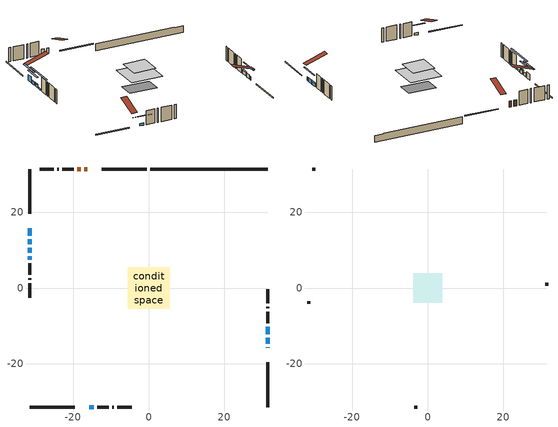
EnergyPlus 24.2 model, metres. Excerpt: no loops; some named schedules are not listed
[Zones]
conditioned space
 floor outside (Floor1 construction): -0.37,-0.37 -0.37,0.37 0.37,0.37 0.37,-0.37 z0.61
 floor adiabatic (AdiabaticFloorConstruction): -5.5,-5.5 -5.5,5.5 5.5,5.5 5.5,-5.5 z3.05
 floor foundation (Slab1 construction): -4.88,-2.9 -4.88,2.9 4.88,2.9 4.88,-2.9 z-1.83
 wall outside (RimJoist1 construction): -0.52,31.49 -12.37,31.49 / -31.49,-31.49 -19.65,-31.49 / -31.49,31.49 -31.49,19.65 / 31.49,-31.49 31.49,-19.65 z0.61:0.91
 wall outside (AdiabaticWallConstruction 1): -16.23,31.49 -17.06,31.49 / -17.99,31.49 -18.88,31.49 z0.61:2.64
 wall outside (AdiabaticWallConstruction): 31.49,-15.79 31.49,-15.7 z0.61:1.83; 31.49,-14.77 31.49,-13.14 z0.61:1.98; -31.49,15.79 -31.49,13.86 z0.61:2.64; -31.49,12.93 -31.49,11.61 / 31.49,-12.22 31.49,-10.29 / -31.49,10.69 -31.49,9.36 z0.61:1.78; -15.79,-31.49 -14.52,-31.49 z0.61:1.43; -31.49,8.44 -31.49,7.47 z0.61:1.12
 wall outside (Wall1 construction): -19.81,31.49 -22.84,31.49 / -13.59,-31.49 -10.56,-31.49 / -31.49,6.54 -31.49,3.51 / 31.49,-9.36 31.49,-6.32 z0.61:5.49
 wall outside (Wall2 construction): -23.77,31.49 -24.17,31.49 / -9.63,-31.49 -9.22,-31.49 / -31.49,2.58 -31.49,2.17 / 31.49,-5.39 31.49,-4.99 z0.61:5.49
 wall outside (Wall3 construction): -25.1,31.49 -28.87,31.49 / -8.3,-31.49 -4.53,-31.49 / -31.49,1.25 -31.49,-2.52 / 31.49,-4.06 31.49,-0.29 z0.61:5.49
 wall foundation (FoundationWall1 construction): 0.4,31.49,-1.83 0.4,31.49,0.61 28.38,31.49,0.61 28.38,31.49,0.45 31.49,31.49,0.45 31.49,31.49,-1.83
 window (WindowConstruction 6): 31.49,-15.79 31.49,-15.7 z0.61:1.83
 window (WindowConstruction): 31.49,-14.77 31.49,-13.14 z0.61:1.98
 window (WindowConstruction 1): -31.49,15.79 -31.49,13.86 z0.61:2.64
 window (WindowConstruction 2): -31.49,12.93 -31.49,11.61 z0.61:1.78
 window (WindowConstruction 3): 31.49,-12.22 31.49,-10.29 z0.61:1.78
 window (WindowConstruction 4): -15.79,-31.49 -14.52,-31.49 z0.61:1.42
 window (WindowConstruction 5): -31.49,10.68 -31.49,9.36 z0.61:1.78
 window (WindowConstruction 7): -31.49,8.44 -31.49,7.47 z0.61:1.12
 door (Door): -16.23,31.49 -17.06,31.49 z0.61:2.64
 door (Door 1): -17.99,31.49 -18.88,31.49 z0.61:2.64
 ceiling adiabatic (AdiabaticFloorConstruction): 5.5,-5.5 5.5,5.5 -5.5,5.5 -5.5,-5.5 z3.05
attic - vented
 floor to conditioned space (Floor2 construction Reversed): -3.89,-3.89 -3.89,3.89 3.89,3.89 3.89,-3.89 z5.49
 wall outside (Wall4 construction): -29.8,31.49 -30.56,31.49 / -3.6,-31.49 -2.83,-31.49 / -31.49,-3.45 -31.49,-4.22 / 31.49,0.64 31.49,1.4 z0.61:5.49
 roof outside (Roof1 construction): -15.3,31.49,5.49 -15.3,23.92,8.01 -13.3,23.92,8.01 -13.3,31.49,5.49; -16.72,-31.49,5.49 -16.72,-23.92,8.01 -18.72,-23.92,8.01 -18.72,-31.49,5.49; -31.49,16.72,5.49 -23.92,16.72,8.01 -23.92,18.72,8.01 -31.49,18.72,5.49; 31.49,-16.72,5.49 23.92,-16.72,8.01 23.92,-18.72,8.01 31.49,-18.72,5.49
shading: 31.49,-10.5 31.49,-17.41 31.9,-17.41 31.9,-10.5 z4.62; -31.49,11.22 -31.49,18.43 -31.9,18.43 -31.9,11.22 z5.28; -31.49,8.97 -31.49,15.57 -31.9,15.57 -31.9,8.97 z4.42; 31.49,-10.09 31.49,-12.42 31.9,-12.42 31.9,-10.09 z1.98; -11.88,-31.49 -18.43,-31.49 -18.43,-31.9 -11.88,-31.9 z4.06; -31.49,9.16 -31.49,10.89 -31.9,10.89 -31.9,9.16 z1.98; -31.49,2.39 -31.49,13.52 -31.9,13.52 -31.9,2.39 z6.2
[Building]
Building 1: Terrain=Suburbs
[Site:Location]
Edmonton Intl AP_AB: Latitude {deg}=53.31; Longitude {deg}=-113.58; Time Zone {hr}=-7; Elevation {m}=723; Keep Site Location Information=Yes
[Site:GroundTemperature:Shallow]
-1.56185, -3.61833, -3.78302, -2.80711, 1.11059, 5.01004, 8.39065, 10.5322, 10.7141, 8.97234, 5.67794, 1.89811
[Site:WaterMainsTemperature]
Calculation Method=Schedule; Temperature Schedule=mains temperature schedule
[Material] Roughness=Rough; Thermal Absorptance=0.9
Name | Thickness {m} | Conductivity {W/m-K} | Density {kg/m3} | Specific Heat {J/kg-K} | Solar Absorptance | Visible Absorptance
asphalt or fiberglass shingles | 0.00635 | 0.162714 | 1121.4 | 1465.45 | 0.4 | 0.4
ceiling loosefill ins | 0.0846667 | 0.0480833 | 16.02 | 1046.75 | 0.7 | 0.7
ceiling stud and cavity | 0.1397 | 0.0936684 | 65.682 | 1177.47 | 0.7 | 0.7
concrete 4.0 in. | 0.1016 | 1.803125 | 2242.8 | 837.4 | 0.7 | 0.7
concrete 8.0 in. | 0.2032 | 1.803125 | 2242.8 | 837.4 | 0.7 | 0.7
door material | 0.04445 | 0.053851 | 512.64 | 1214.23 | 0.7 | 0.7
door material 1 | 0.04445 | 0.188738 | 512.64 | 1214.23 | 0.7 | 0.7
exterior vertical ins | 0.0460229 | 0.029427 | 32.04 | 1214.23 | 0.7 | 0.7
floor covering | 0.0127 | 0.0433444 | 54.468 | 1339.84 | 0.6 | 0.6
floor rigid ins | 0.051816 | 0.029427 | 32.04 | 1214.23 | 0.7 | 0.7
floor rigid ins 1; wall rigid ins | 0.512978 | 0.029427 | 32.04 | 1214.23 | 0.7 | 0.7
floor stud and cavity | 0.1397 | 0.100785 | 92.3553 | 1139.71 | 0.7 | 0.7
floor stud and cavity 1 | 0.1397 | 1.75129 | 37.0049 | 1207.88 | 0.7 | 0.7
furniture material conditioned space 1 | 0.1524 | 0.115458 | 640.8 | 1214.23 | 0.6 | 0.6
gypsum board | 0.0127 | 0.160291 | 801 | 837.4 | 0.6 | 0.6
gypsum board 1 | 0.0127 | 0.160291 | 801 | 837.4 | 0.7 | 0.7
osb sheathing 0.5 in. | 0.0127 | 0.115458 | 512.64 | 1214.23 | 0.7 | 0.7
osb sheathing 0.75 in. | 0.01905 | 0.115458 | 512.64 | 1214.23 | 0.7 | 0.7
osb sheathing 2.0 in. | 0.0508 | 0.115458 | 512.64 | 1214.23 | 0.7 | 0.7
rim joist stud and cavity | 0.0508 | 0.0314757 | 125.044 | 1163.47 | 0.6 | 0.6
wall stud and cavity | 0.1397 | 0.101197 | 139.0536 | 1170.24 | 0.7 | 0.7
wall stud and cavity 1 | 0.1397 | 0.121499 | 139.0536 | 1170.24 | 0.7 | 0.7
wall stud and cavity 2 | 0.1397 | 0.100811 | 139.0536 | 1170.24 | 0.7 | 0.7
wall stud and cavity 3 | 0.0889 | 6.1454 | 50.32683 | 1063.81 | 0.6 | 0.6
wall stud and cavity 4 | 0.0889 | 0.380278 | 52.3479 | 1209.89 | 0.7 | 0.7
wall stud and cavity 5 | 0.0889 | 0.391764 | 83.0341 | 1211.67 | 0.7 | 0.7
wood siding | 0.0254 | 0.102417 | 544.68 | 1172.36 | 0.4 | 0.4
wood siding 1 | 0.00254 | 0.102417 | 544.68 | 1172.36 | 0.4 | 0.4
wood siding 2; wood siding 3; wood siding 4 | 0.0254 | 0.102417 | 544.68 | 1172.36 | 0.7 | 0.7
[WindowMaterial:SimpleGlazingSystem]
Name | U-Factor {W/m2-K} | Solar Heat Gain Coefficient
WindowMaterial | 2.95483 | 0.6
WindowMaterial 1 | 2.97357 | 0.6
WindowMaterial 2 | 2.97981 | 0.57
WindowMaterial 3 | 2.949721 | 0.6
WindowMaterial 4 | 2.09348 | 0.43
WindowMaterial 5 | 3.276206 | 0.41
WindowMaterial 6 | 5.11758 | 0.5
[Construction]
AdiabaticFloorConstruction: floor stud and cavity 1, floor rigid ins 1, osb sheathing 0.75 in., floor covering
AdiabaticWallConstruction: wood siding 3, wall rigid ins, wall stud and cavity 4, gypsum board
AdiabaticWallConstruction 1: wood siding 4, wall rigid ins, wall stud and cavity 4, gypsum board
Door: door material
Door 1: door material 1
Floor1 construction: floor stud and cavity, floor rigid ins, osb sheathing 0.75 in., floor covering
Floor2 construction Reversed: gypsum board, ceiling stud and cavity, ceiling loosefill ins
FoundationWall1 construction: concrete 8.0 in., gypsum board 1
furniture construction conditioned space 1: furniture material conditioned space 1
PartitionWallConstruction: gypsum board, wall stud and cavity 5, gypsum board
RimJoist1 construction: wood siding 2, osb sheathing 2.0 in., rim joist stud and cavity
Roof1 construction: asphalt or fiberglass shingles
Slab1 construction: concrete 4.0 in.
Wall1 construction: wood siding, osb sheathing 0.5 in., wall stud and cavity, gypsum board
Wall2 construction: wood siding, osb sheathing 0.5 in., wall stud and cavity 1, gypsum board
Wall3 construction: wood siding, osb sheathing 0.5 in., wall stud and cavity 2, gypsum board
Wall4 construction: wood siding 1, wall stud and cavity 3
WindowConstruction: WindowMaterial
WindowConstruction 1: WindowMaterial 1
WindowConstruction 2; WindowConstruction 5: WindowMaterial 2
WindowConstruction 3: WindowMaterial 3
WindowConstruction 4: WindowMaterial 4
WindowConstruction 6: WindowMaterial 5
WindowConstruction 7: WindowMaterial 6
[Zone] Multiplier=1; Part of Total Floor Area=Yes
Name | Volume {m3}
attic - vented | 24.7956
conditioned space | 459.6
[Space]
Name | Zone | Volume {m3}
attic - vented 1 | attic - vented | 24.7956
conditioned space 1 | conditioned space | 459.6
[ZoneInfiltration:EffectiveLeakageArea]
infil attic - vented 1: Zone or Space=attic - vented 1; Schedule=Always On Discrete; Effective Air Leakage Area {cm2}=2104; Stack Coefficient=0.000514716; Wind Coefficient=1.53287e-05
[ZoneMixing]
whole house fan mix: Zone or Space=attic - vented; Schedule=Always On Continuous; Design Flow Rate Calculation Method=Flow/Zone; Design Flow Rate {m3/s}=0; Source Zone or Space=conditioned space
[SurfaceProperty:ExposedFoundationPerimeter]
Slab1: Exposed Perimeter Calculation Method=TotalExposedPerimeter; Total Exposed Perimeter {m}=31.089
[InternalMass] Zone or ZoneList=conditioned space; Space or SpaceList=conditioned space 1
Name | Construction | Surface Area {m2}
furniture mass conditioned space 1 | furniture construction conditioned space 1 | 71.216
partition wall mass | PartitionWallConstruction | 178.04
[Lights]
interior lighting: Zone or ZoneList or Space or SpaceList=conditioned space 1; Schedule=interior lighting schedule; Design Level Calculation Method=LightingLevel; Lighting Level {W}=343.2; Return Air Fraction=0; Fraction Radiant=0.6; Fraction Visible=0.2; Fraction Replaceable=1
[People]
occupants: Zone or ZoneList or Space or SpaceList=conditioned space 1; Number of People Schedule=occupants schedule; Number of People Calculation Method=People; Number of People=3; Fraction Radiant=0.314171; Sensible Heat Fraction=0.56303; Activity Level Schedule=occupants activity schedule; Carbon Dioxide Generation Rate {m3/s-W}=0; Enable ASHRAE 55 Comfort Warnings=No; Mean Radiant Temperature Calculation Type=EnclosureAveraged
[ElectricEquipment] Zone or ZoneList or Space or SpaceList=conditioned space 1; Design Level Calculation Method=EquipmentLevel
Name | Schedule | Design Level {W} | Fraction Latent | Fraction Radiant | Fraction Lost
clothes dryer | clothes dryer schedule | 140.772 | 0.015 | 0.081 | 0.85
clothes washer | clothes washer schedule | 32.1985 | 0.03 | 0.162 | 0.7
cooking range | cooking range schedule | 215.147 | 0.08 | 0.432 | 0.2
dishwasher | dishwasher schedule | 66.8632 | 0.3 | 0.18 | 0.4
fridge | fridge schedule | 72.9452 | 0 | 0.6 | 0
mech vent bath fan 0 | mech vent bath fan 0 schedule | 50.2 | 0 | 0 | 1
mech vent bath fan 1 | mech vent bath fan 1 schedule | 50.2 | 0 | 0 | 1
mech vent house fan | mech vent house fan schedule | 0 | 0 | 0 | 1
mech vent house fan cfis | mech vent house fan cfis schedule | 0 | 0 | 0 | 0
mech vent range fan 0 | mech vent range fan 0 schedule | 57 | 0 | 0 | 1
misc plug loads | misc plug loads schedule | 494.7 | 0.045 | 0.513 | 0.1
whole house fan | Always On Discrete | 0 | 0 | 0 | 1
[OtherEquipment] Zone or ZoneList or Space or SpaceList=conditioned space 1; Design Level Calculation Method=EquipmentLevel
Name | Fuel Type | Schedule | Design Level {W} | Fraction Latent | Fraction Radiant | Fraction Lost
clothes dryer 1 | Electricity | clothes dryer schedule | 0 | 0.015 | 0.081 | 0.85
cooking range 1 | Electricity | cooking range schedule | 0 | 0.08 | 0.432 | 0.2
general water use latent | None | general water use schedule | 62.594 | 1 | 0 | 0
general water use sensible | None | general water use schedule | -61.6891 | 0 | 0.6 | 0
mech vent house fan latent load | None | Always On Discrete | 0 | 1 | 0 | 0
mech vent house fan sensible load | None | Always On Discrete | 0 | 0 | 0 | 0
water heater energy adjustment1 | NaturalGas | Always On Discrete | 0.01 | 0 | 0 | 1
[ZoneInfiltration:DesignFlowRate] Zone or ZoneList or Space or SpaceList=conditioned space 1; Schedule=Always On Discrete; Design Flow Rate Calculation Method=Flow/Zone; Design Flow Rate {m3/s}=0
infil flow; natural vent flow; whole house fan flow
[AvailabilityManager:Scheduled]
furnace airloop Availability Manager: Schedule=Always On Discrete
[Foundation:Kiva]
Foundation Kiva 1: Initial Indoor Air Temperature {C}=18; Wall Height Above Grade {m}=0.609996; Wall Depth Below Slab {m}=0.2032; Custom Block Material Name 1=exterior vertical ins; Custom Block Depth 1 {m}=2.43998; Custom Block X Position 1 {m}=0.2159; Custom Block Z Position 1 {m}=0
[Foundation:Kiva:Settings]
Soil Conductivity {W/m-K}=0.849921; Soil Density {kg/m3}=1842.3; Soil Specific Heat {J/kg-K}=418.7; Ground Solar Absorptivity=0.9; Ground Thermal Absorptivity=0.9; Ground Surface Roughness {m}=0.03; Far-Field Width {m}=40; Deep-Ground Boundary Condition=ZeroFlux; Deep-Ground Depth {m}=40; Minimum Cell Dimension {m}=0.2; Maximum Cell Growth Coefficient=3; Simulation Timestep=Timestep
[Exterior:Lights]
exterior lighting: Schedule=exterior lighting schedule; Design Level {W}=75.6
[EnergyManagementSystem:GlobalVariable]
furnace_airloop_Fan_RTF
infil_program_Qfan
infil_program_Qinf
natural_vent_program_Qnv
natural_vent_program_Qwhf
[EnergyManagementSystem:Sensor]
Name | Output:Variable or Output:Meter Index Key | Output:Variable or Output:Meter
airflow_gain | infil flow | Infiltration Sensible Heat Gain Energy
airflow_gain_1 | natural vent flow | Infiltration Sensible Heat Gain Energy
airflow_gain_2 | whole house fan flow | Infiltration Sensible Heat Gain Energy
airflow_loss | infil flow | Infiltration Sensible Heat Loss Energy
airflow_loss_1 | natural vent flow | Infiltration Sensible Heat Loss Energy
airflow_loss_2 | whole house fan flow | Infiltration Sensible Heat Loss Energy
clg_load_cond |  | Cooling:EnergyTransfer:Zone:CONDITIONED SPACE
clg_sp_s; clg_sp_s_1 | cooling setpoint | Schedule Value
clothes_dryer_exhaust_0_sch_s | clothes dryer exhaust 0 schedule | Schedule Value
cool_season | cooling season schedule | Schedule Value
htg_load_cond |  | Heating:EnergyTransfer:Zone:CONDITIONED SPACE
htg_sp_s; htg_sp_s_1 | heating setpoint | Schedule Value
ig_ee_conv | clothes dryer | Electric Equipment Convective Heating Energy
ig_ee_conv_2 | cooking range | Electric Equipment Convective Heating Energy
ig_ee_conv_4 | fridge | Electric Equipment Convective Heating Energy
ig_ee_conv_5 | misc plug loads | Electric Equipment Convective Heating Energy
ig_ee_conv_6 | whole house fan | Electric Equipment Convective Heating Energy
ig_ee_rad | clothes dryer | Electric Equipment Radiant Heating Energy
ig_ee_rad_2 | cooking range | Electric Equipment Radiant Heating Energy
ig_ee_rad_4 | fridge | Electric Equipment Radiant Heating Energy
ig_ee_rad_5 | misc plug loads | Electric Equipment Radiant Heating Energy
ig_ee_rad_6 | whole house fan | Electric Equipment Radiant Heating Energy
ig_lgt_conv | interior lighting | Lights Convective Heating Energy
ig_lgt_rad | interior lighting | Lights Radiant Heating Energy
ig_lgt_vis | interior lighting | Lights Visible Radiation Heating Energy
ig_oe_conv | clothes dryer 1 | Other Equipment Convective Heating Energy
ig_oe_conv_1 | cooking range 1 | Other Equipment Convective Heating Energy
ig_oe_conv_2 | general water use latent | Other Equipment Convective Heating Energy
ig_oe_conv_3 | general water use sensible | Other Equipment Convective Heating Energy
ig_oe_conv_4 | water heater energy adjustment1 | Other Equipment Convective Heating Energy
ig_oe_rad | clothes dryer 1 | Other Equipment Radiant Heating Energy
ig_oe_rad_1 | cooking range 1 | Other Equipment Radiant Heating Energy
ig_oe_rad_2 | general water use latent | Other Equipment Radiant Heating Energy
ig_oe_rad_3 | general water use sensible | Other Equipment Radiant Heating Energy
ig_oe_rad_4 | water heater energy adjustment1 | Other Equipment Radiant Heating Energy
ig_ppl_conv | occupants | People Convective Heating Energy
ig_ppl_rad | occupants | People Radiant Heating Energy
im_conv | furniture mass conditioned space 1 | Surface Inside Face Convection Heat Gain Energy
im_conv_1 | partition wall mass | Surface Inside Face Convection Heat Gain Energy
im_ig | furniture mass conditioned space 1 | Surface Inside Face Internal Gains Radiation Heat Gain Energy
im_ig_1 | partition wall mass | Surface Inside Face Internal Gains Radiation Heat Gain Energy
im_lgt | furniture mass conditioned space 1 | Surface Inside Face Lights Radiation Heat Gain Energy
im_lgt_1 | partition wall mass | Surface Inside Face Lights Radiation Heat Gain Energy
im_sol | furniture mass conditioned space 1 | Surface Inside Face Solar Radiation Heat Gain Energy
im_sol_1 | partition wall mass | Surface Inside Face Solar Radiation Heat Gain Energy
im_surf | furniture mass conditioned space 1 | Surface Inside Face Net Surface Thermal Radiation Heat Gain Energy
im_surf_1 | partition wall mass | Surface Inside Face Net Surface Thermal Radiation Heat Gain Energy
mech_vent_bath_fan_0_sch_s | mech vent bath fan 0 schedule | Schedule Value
mech_vent_bath_fan_1_sch_s | mech vent bath fan 1 schedule | Schedule Value
mech_vent_range_fan_0_sch_s | mech vent range fan 0 schedule | Schedule Value
mv_conv | mech vent bath fan 0 | Electric Equipment Convective Heating Energy
mv_conv_1 | mech vent bath fan 1 | Electric Equipment Convective Heating Energy
mv_conv_2 | mech vent house fan | Electric Equipment Convective Heating Energy
mv_conv_3 | mech vent house fan cfis | Electric Equipment Convective Heating Energy
mv_conv_4 | mech vent range fan 0 | Electric Equipment Convective Heating Energy
mv_conv_5 | mech vent house fan latent load | Other Equipment Convective Heating Energy
mv_conv_6 | mech vent house fan sensible load | Other Equipment Convective Heating Energy
mv_rad | mech vent bath fan 0 | Electric Equipment Radiant Heating Energy
mv_rad_1 | mech vent bath fan 1 | Electric Equipment Radiant Heating Energy
mv_rad_2 | mech vent house fan | Electric Equipment Radiant Heating Energy
mv_rad_3 | mech vent house fan cfis | Electric Equipment Radiant Heating Energy
mv_rad_4 | mech vent range fan 0 | Electric Equipment Radiant Heating Energy
mv_rad_5 | mech vent house fan latent load | Other Equipment Radiant Heating Energy
mv_rad_6 | mech vent house fan sensible load | Other Equipment Radiant Heating Energy
natural_vent_s | natural vent schedule | Schedule Value
out_pb_s |  | Site Outdoor Air Barometric Pressure
out_wt_s |  | Site Outdoor Air Humidity Ratio
site_vw_s |  | Site Wind Speed
ss_back_out | Window1 | Surface Window Shortwave from Zone Back Out Window Heat Transfer Rate
ss_back_out_1 | Window2 | Surface Window Shortwave from Zone Back Out Window Heat Transfer Rate
ss_back_out_2 | Window3 | Surface Window Shortwave from Zone Back Out Window Heat Transfer Rate
ss_back_out_3 | Window4 | Surface Window Shortwave from Zone Back Out Window Heat Transfer Rate
ss_back_out_4 | Window5 | Surface Window Shortwave from Zone Back Out Window Heat Transfer Rate
ss_back_out_5 | Window6 | Surface Window Shortwave from Zone Back Out Window Heat Transfer Rate
ss_back_out_6 | Window7 | Surface Window Shortwave from Zone Back Out Window Heat Transfer Rate
ss_back_out_7 | Window8 | Surface Window Shortwave from Zone Back Out Window Heat Transfer Rate
ss_conv | Door1 | Surface Inside Face Convection Heat Gain Energy
ss_conv_1 | Door2 | Surface Inside Face Convection Heat Gain Energy
ss_conv_2 | Window1 | Surface Inside Face Convection Heat Gain Energy
ss_conv_3 | Window2 | Surface Inside Face Convection Heat Gain Energy
ss_conv_4 | Window3 | Surface Inside Face Convection Heat Gain Energy
ss_conv_5 | Window4 | Surface Inside Face Convection Heat Gain Energy
ss_conv_6 | Window5 | Surface Inside Face Convection Heat Gain Energy
ss_conv_7 | Window6 | Surface Inside Face Convection Heat Gain Energy
ss_conv_8 | Window7 | Surface Inside Face Convection Heat Gain Energy
ss_conv_9 | Window8 | Surface Inside Face Convection Heat Gain Energy
ss_ig | Door1 | Surface Inside Face Internal Gains Radiation Heat Gain Energy
ss_ig_1 | Door2 | Surface Inside Face Internal Gains Radiation Heat Gain Energy
ss_ig_2 | Window1 | Surface Inside Face Internal Gains Radiation Heat Gain Energy
ss_ig_3 | Window2 | Surface Inside Face Internal Gains Radiation Heat Gain Energy
ss_ig_4 | Window3 | Surface Inside Face Internal Gains Radiation Heat Gain Energy
ss_ig_5 | Window4 | Surface Inside Face Internal Gains Radiation Heat Gain Energy
ss_ig_6 | Window5 | Surface Inside Face Internal Gains Radiation Heat Gain Energy
ss_ig_7 | Window6 | Surface Inside Face Internal Gains Radiation Heat Gain Energy
ss_ig_8 | Window7 | Surface Inside Face Internal Gains Radiation Heat Gain Energy
ss_ig_9 | Window8 | Surface Inside Face Internal Gains Radiation Heat Gain Energy
ss_lgt | Door1 | Surface Inside Face Lights Radiation Heat Gain Energy
ss_lgt_1 | Door2 | Surface Inside Face Lights Radiation Heat Gain Energy
ss_sol | Door1 | Surface Inside Face Solar Radiation Heat Gain Energy
ss_sol_1 | Door2 | Surface Inside Face Solar Radiation Heat Gain Energy
ss_surf | Door1 | Surface Inside Face Net Surface Thermal Radiation Heat Gain Energy
ss_surf_1 | Door2 | Surface Inside Face Net Surface Thermal Radiation Heat Gain Energy
ss_surf_2 | Window1 | Surface Inside Face Net Surface Thermal Radiation Heat Gain Energy
ss_surf_3 | Window2 | Surface Inside Face Net Surface Thermal Radiation Heat Gain Energy
ss_surf_4 | Window3 | Surface Inside Face Net Surface Thermal Radiation Heat Gain Energy
ss_surf_5 | Window4 | Surface Inside Face Net Surface Thermal Radiation Heat Gain Energy
ss_surf_6 | Window5 | Surface Inside Face Net Surface Thermal Radiation Heat Gain Energy
ss_surf_7 | Window6 | Surface Inside Face Net Surface Thermal Radiation Heat Gain Energy
ss_surf_8 | Window7 | Surface Inside Face Net Surface Thermal Radiation Heat Gain Energy
ss_surf_9 | Window8 | Surface Inside Face Net Surface Thermal Radiation Heat Gain Energy
ss_trans_in | Window1 | Surface Window Transmitted Solar Radiation Rate
ss_trans_in_1 | Window2 | Surface Window Transmitted Solar Radiation Rate
ss_trans_in_2 | Window3 | Surface Window Transmitted Solar Radiation Rate
ss_trans_in_3 | Window4 | Surface Window Transmitted Solar Radiation Rate
ss_trans_in_4 | Window5 | Surface Window Transmitted Solar Radiation Rate
ss_trans_in_5 | Window6 | Surface Window Transmitted Solar Radiation Rate
ss_trans_in_6 | Window7 | Surface Window Transmitted Solar Radiation Rate
ss_trans_in_7 | Window8 | Surface Window Transmitted Solar Radiation Rate
ss_trans_out | Window1 | Surface Inside Face Initial Transmitted Diffuse Transmitted Out Window Solar Radiation Rate
ss_trans_out_1 | Window2 | Surface Inside Face Initial Transmitted Diffuse Transmitted Out Window Solar Radiation Rate
ss_trans_out_2 | Window3 | Surface Inside Face Initial Transmitted Diffuse Transmitted Out Window Solar Radiation Rate
ss_trans_out_3 | Window4 | Surface Inside Face Initial Transmitted Diffuse Transmitted Out Window Solar Radiation Rate
ss_trans_out_4 | Window5 | Surface Inside Face Initial Transmitted Diffuse Transmitted Out Window Solar Radiation Rate
ss_trans_out_5 | Window6 | Surface Inside Face Initial Transmitted Diffuse Transmitted Out Window Solar Radiation Rate
ss_trans_out_6 | Window7 | Surface Inside Face Initial Transmitted Diffuse Transmitted Out Window Solar Radiation Rate
ss_trans_out_7 | Window8 | Surface Inside Face Initial Transmitted Diffuse Transmitted Out Window Solar Radiation Rate
s_conv | Floor1 | Surface Inside Face Convection Heat Gain Energy
s_conv_1 | Floor2 | Surface Inside Face Convection Heat Gain Energy
s_conv_10 | Wall1:0 | Surface Inside Face Convection Heat Gain Energy
s_conv_11 | Wall1:180 | Surface Inside Face Convection Heat Gain Energy
s_conv_12 | Wall1:270 | Surface Inside Face Convection Heat Gain Energy
s_conv_13 | Wall1:90 | Surface Inside Face Convection Heat Gain Energy
s_conv_14 | Wall2:0 | Surface Inside Face Convection Heat Gain Energy
s_conv_15 | Wall2:180 | Surface Inside Face Convection Heat Gain Energy
s_conv_16 | Wall2:270 | Surface Inside Face Convection Heat Gain Energy
s_conv_17 | Wall2:90 | Surface Inside Face Convection Heat Gain Energy
s_conv_18 | Wall3:0 | Surface Inside Face Convection Heat Gain Energy
s_conv_19 | Wall3:180 | Surface Inside Face Convection Heat Gain Energy
s_conv_2 | FoundationWall1 | Surface Inside Face Convection Heat Gain Energy
s_conv_20 | Wall3:270 | Surface Inside Face Convection Heat Gain Energy
s_conv_21 | Wall3:90 | Surface Inside Face Convection Heat Gain Energy
s_conv_3 | inferred conditioned ceiling | Surface Inside Face Convection Heat Gain Energy
s_conv_4 | inferred conditioned floor | Surface Inside Face Convection Heat Gain Energy
s_conv_5 | RimJoist1:0 | Surface Inside Face Convection Heat Gain Energy
s_conv_6 | RimJoist1:180 | Surface Inside Face Convection Heat Gain Energy
s_conv_7 | RimJoist1:270 | Surface Inside Face Convection Heat Gain Energy
s_conv_8 | RimJoist1:90 | Surface Inside Face Convection Heat Gain Energy
s_conv_9 | Slab1 | Surface Inside Face Convection Heat Gain Energy
s_ig | Floor1 | Surface Inside Face Internal Gains Radiation Heat Gain Energy
s_ig_1 | Floor2 | Surface Inside Face Internal Gains Radiation Heat Gain Energy
s_ig_10 | Wall1:0 | Surface Inside Face Internal Gains Radiation Heat Gain Energy
s_ig_11 | Wall1:180 | Surface Inside Face Internal Gains Radiation Heat Gain Energy
s_ig_12 | Wall1:270 | Surface Inside Face Internal Gains Radiation Heat Gain Energy
s_ig_13 | Wall1:90 | Surface Inside Face Internal Gains Radiation Heat Gain Energy
s_ig_14 | Wall2:0 | Surface Inside Face Internal Gains Radiation Heat Gain Energy
s_ig_15 | Wall2:180 | Surface Inside Face Internal Gains Radiation Heat Gain Energy
s_ig_16 | Wall2:270 | Surface Inside Face Internal Gains Radiation Heat Gain Energy
s_ig_17 | Wall2:90 | Surface Inside Face Internal Gains Radiation Heat Gain Energy
s_ig_18 | Wall3:0 | Surface Inside Face Internal Gains Radiation Heat Gain Energy
s_ig_19 | Wall3:180 | Surface Inside Face Internal Gains Radiation Heat Gain Energy
s_ig_2 | FoundationWall1 | Surface Inside Face Internal Gains Radiation Heat Gain Energy
s_ig_20 | Wall3:270 | Surface Inside Face Internal Gains Radiation Heat Gain Energy
